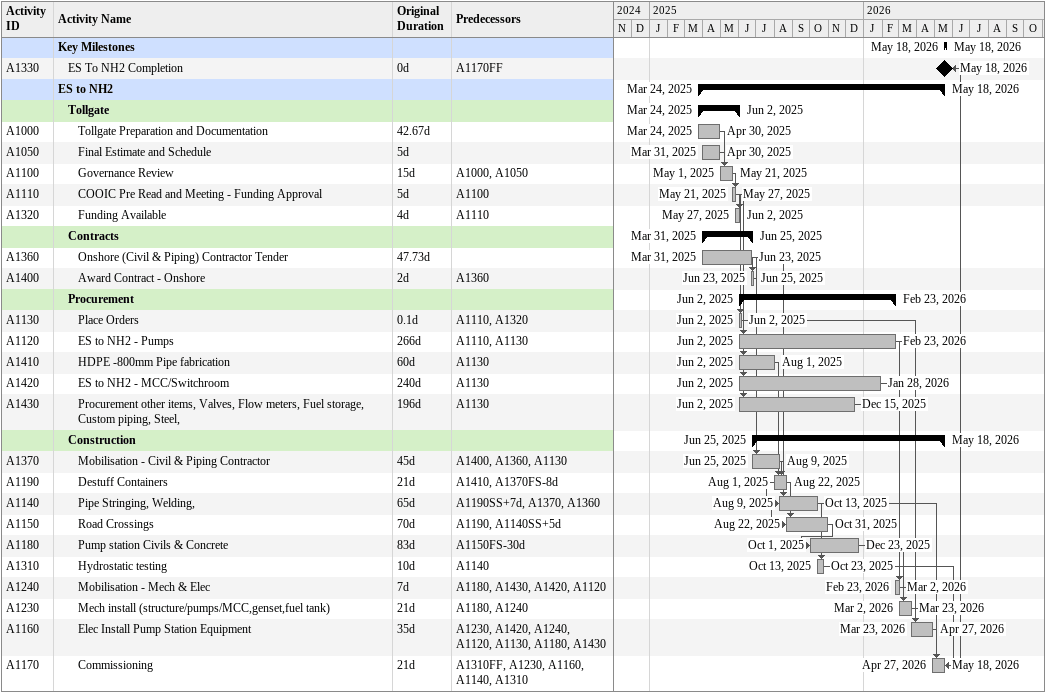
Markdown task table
| ID | Level | Task | Original duration | Start | Finish | Predecessors |
|---|---|---|---|---|---|---|
|  | 1 | **Key Milestones** |  | 2026-05-18 | 2026-05-18 |  |
| A1330 | 2 | ES To NH2 Completion | 0d | 2026-05-18 | 2026-05-18 | A1170FF |
|  | 1 | **ES to NH2** |  | 2025-03-24 | 2026-05-18 |  |
|  | 2 | **Tollgate** |  | 2025-03-24 | 2025-06-02 |  |
| A1000 | 3 | Tollgate Preparation and Documentation | 42.67d | 2025-03-24 | 2025-04-30 |  |
| A1050 | 3 | Final Estimate and Schedule | 5d | 2025-03-31 | 2025-04-30 |  |
| A1100 | 3 | Governance Review | 15d | 2025-05-01 | 2025-05-21 | A1000, A1050 |
| A1110 | 3 | COOIC Pre Read and Meeting - Funding Approval | 5d | 2025-05-21 | 2025-05-27 | A1100 |
| A1320 | 3 | Funding Available | 4d | 2025-05-27 | 2025-06-02 | A1110 |
|  | 2 | **Contracts** |  | 2025-03-31 | 2025-06-25 |  |
| A1360 | 3 | Onshore (Civil & Piping) Contractor Tender | 47.73d | 2025-03-31 | 2025-06-23 |  |
| A1400 | 3 | Award Contract - Onshore | 2d | 2025-06-23 | 2025-06-25 | A1360 |
|  | 2 | **Procurement** |  | 2025-06-02 | 2026-02-23 |  |
| A1130 | 3 | Place Orders | 0.1d | 2025-06-02 | 2025-06-02 | A1110, A1320 |
| A1120 | 3 | ES to NH2 - Pumps | 266d | 2025-06-02 | 2026-02-23 | A1110, A1130 |
| A1410 | 3 | HDPE -800mm Pipe fabrication | 60d | 2025-06-02 | 2025-08-01 | A1130 |
| A1420 | 3 | ES to NH2 - MCC/Switchroom | 240d | 2025-06-02 | 2026-01-28 | A1130 |
| A1430 | 3 | Procurement other items, Valves, Flow meters, Fuel storage, Custom piping, Steel, | 196d | 2025-06-02 | 2025-12-15 | A1130 |
|  | 2 | **Construction** |  | 2025-06-25 | 2026-05-18 |  |
| A1370 | 3 | Mobilisation - Civil & Piping Contractor | 45d | 2025-06-25 | 2025-08-09 | A1400, A1360, A1130 |
| A1190 | 3 | Destuff Containers | 21d | 2025-08-01 | 2025-08-22 | A1410, A1370FS-8d |
| A1140 | 3 | Pipe Stringing, Welding, | 65d | 2025-08-09 | 2025-10-13 | A1190SS+7d, A1370, A1360 |
| A1150 | 3 | Road Crossings | 70d | 2025-08-22 | 2025-10-31 | A1190, A1140SS+5d |
| A1180 | 3 | Pump station Civils & Concrete | 83d | 2025-10-01 | 2025-12-23 | A1150FS-30d |
| A1310 | 3 | Hydrostatic testing | 10d | 2025-10-13 | 2025-10-23 | A1140 |
| A1240 | 3 | Mobilisation - Mech & Elec | 7d | 2026-02-23 | 2026-03-02 | A1180, A1430, A1420, A1120 |
| A1230 | 3 | Mech install (structure/pumps/MCC,genset,fuel tank) | 21d | 2026-03-02 | 2026-03-23 | A1180, A1240 |
| A1160 | 3 | Elec Install Pump Station Equipment | 35d | 2026-03-23 | 2026-04-27 | A1230, A1420, A1240, A1120, A1130, A1180, A1430 |
| A1170 | 3 | Commissioning | 21d | 2026-04-27 | 2026-05-18 | A1310FF, A1230, A1160, A1140, A1310 |
